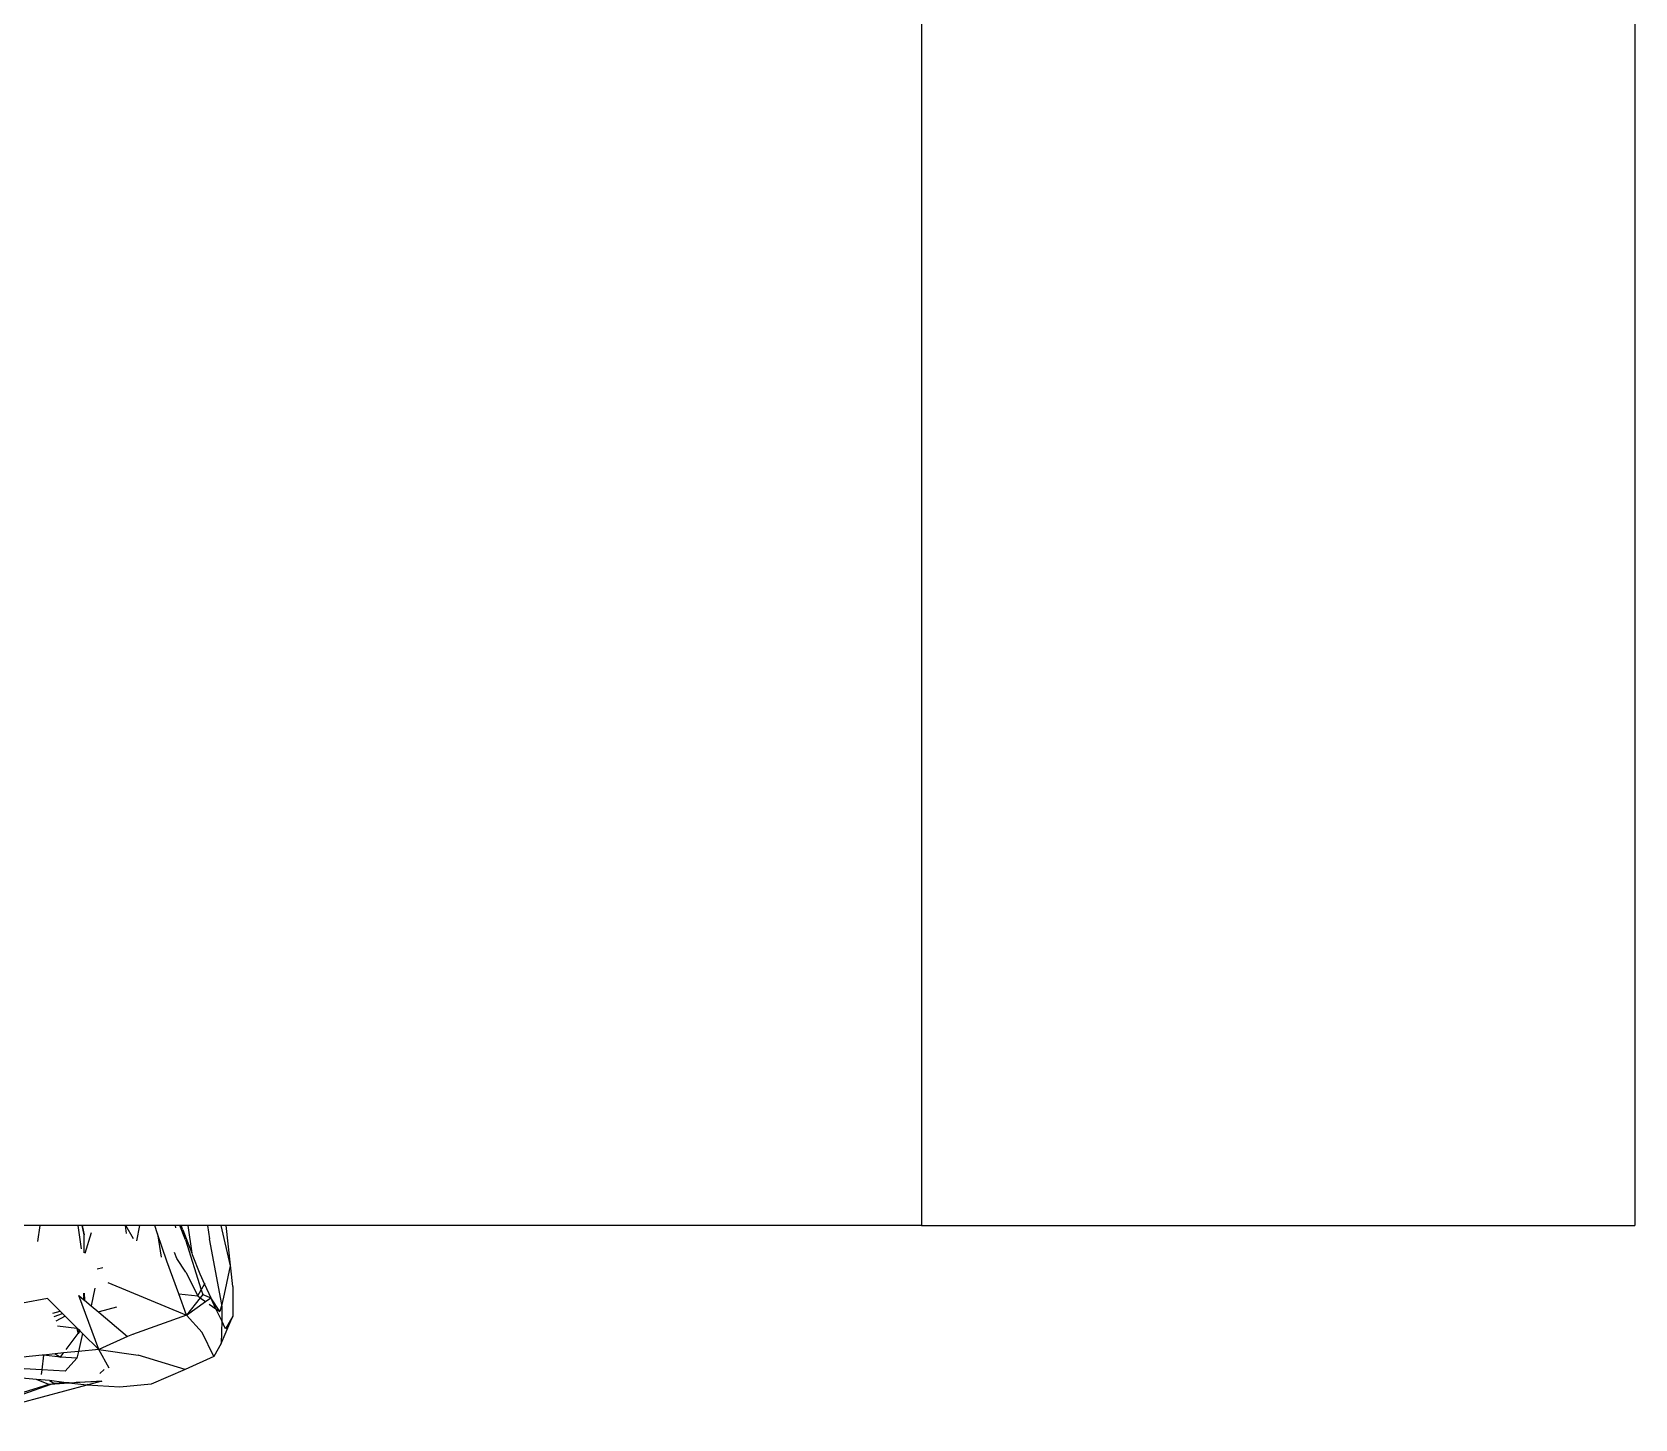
# Model space of a CAD drawing. Header units: millimetres. Extents: x -41292 to 298682, y -22072 to 33155.
# Drawn here: x 36490 to 36714.7, y -9146.5 to -8952.1 of the extents above; entities that cross this region are included whole.
import ezdxf

# ---------------------------------------------------------------- set-up
doc = ezdxf.new("R2010")
doc.units = ezdxf.units.MM

# ---------------------------------------------------------------- blocks, each defined once
blk = doc.blocks.new('rmfnasesx')
for p, q in [((64177.95, 7093.01), (64177.95, 6393.01)), ((64077.95, 6793.01), (64077.95, 6393.01)), ((63954.33, 6393.01), (63946.87, 6393.01)), ((63954.33, 6393.01), (63954.03, 6390.79)), ((63959.68, 6393.01), (63954.33, 6393.01)), ((63959.68, 6393.01), (63960.11, 6389.75)), ((63960.26, 6393.01), (63959.68, 6393.01)), ((63960.26, 6393.01), (63960.56, 6391.73)), ((63960.29, 6393.01), (63960.26, 6393.01)), ((63960.56, 6391.73), (63960.29, 6393.01)), ((63966.28, 6393.01), (63960.29, 6393.01)), ((63966.28, 6393.01), (63966.45, 6391.88)), ((63966.41, 6393.01), (63966.28, 6393.01)), ((63967.48, 6391.17), (63966.41, 6393.01)), ((63968.34, 6393.01), (63966.41, 6393.01)), ((63967.95, 6390.86), (63968.34, 6393.01)), ((63970.46, 6393.01), (63968.34, 6393.01)), ((63970.85, 6391.87), (63970.46, 6393.01)), ((63973.36, 6393.01), (63970.46, 6393.01)), ((63973.41, 6392.7), (63973.36, 6393.01)), ((63973.97, 6393.01), (63973.36, 6393.01)), ((63974.75, 6390.99), (63973.97, 6393.01)), ((63974.16, 6393.01), (63973.97, 6393.01)), ((63974.37, 6392.4), (63974.16, 6393.01)), ((63975.08, 6393.01), (63974.16, 6393.01)), ((63975.08, 6393.01), (63975.64, 6389.15)), ((63977.85, 6393.01), (63975.08, 6393.01)), ((63977.85, 6393.01), (63978.11, 6391.14)), ((63979.73, 6393.01), (63977.85, 6393.01)), ((63979.73, 6393.01), (63981.01, 6387.38)), ((63980.47, 6393.01), (63979.73, 6393.01)), ((63981.41, 6384.46), (63980.47, 6393.01)), ((64077.95, 6393.01), (63980.47, 6393.01)), ((64077.95, 6393.01), (64177.95, 6393.01)), ((63960.56, 6389.18), (63960.56, 6391.73)), ((63961.53, 6391.99), (63960.64, 6389.08)), ((63970.85, 6391.87), (63971.33, 6388.57)), ((63972.14, 6388.02), (63970.85, 6391.87)), ((63974.37, 6392.4), (63975.64, 6389.15)), ((63974.75, 6390.99), (63976.97, 6383.99)), ((63979.83, 6381.94), (63978.11, 6391.14)), ((63973.55, 6388.4), (63973.22, 6389.25)), ((63974.82, 6386.47), (63973.55, 6388.4)), ((63975.64, 6389.15), (63975.67, 6388.97)), ((63975.67, 6388.97), (63976.77, 6386.24)), ((63962.37, 6386.92), (63963.16, 6387.13)), ((63973.82, 6383.45), (63972.14, 6388.02)), ((63974.82, 6386.47), (63976.47, 6383.14)), ((63976.77, 6386.24), (63977.43, 6384.8)), ((63981.01, 6387.38), (63980.19, 6383.38)), ((63962.03, 6384.21), (63961.53, 6381.78)), ((63963.86, 6385.05), (63974.92, 6380.45)), ((63976.47, 6383.14), (63976.97, 6383.99)), ((63976.97, 6383.99), (63977.18, 6383.33)), ((63977.06, 6384.16), (63977.43, 6384.8)), ((63977.43, 6384.8), (63977.51, 6384.93)), ((63977.43, 6384.8), (63978.31, 6382.87)), ((63981.41, 6384.46), (63981.39, 6380.3)), ((63955.4, 6382.78), (63946.04, 6381.03)), ((63955.4, 6382.78), (63957.2, 6381)), ((63962.61, 6375.64), (63959.82, 6383.21)), ((63959.82, 6383.21), (63960.52, 6382.62)), ((63960.48, 6383.51), (63960.52, 6382.62)), ((63960.52, 6382.62), (63960.55, 6383.54)), ((63960.52, 6382.62), (63960.6, 6382.55)), ((63960.55, 6383.54), (63960.6, 6382.55)), ((63960.6, 6382.55), (63961.53, 6381.78)), ((63961.53, 6381.78), (63962.59, 6380.88)), ((63962.69, 6380.96), (63965.13, 6381.61)), ((63973.82, 6383.45), (63976.47, 6383.14)), ((63974.92, 6380.45), (63973.82, 6383.45)), ((63976.83, 6382.88), (63974.92, 6380.45)), ((63974.92, 6380.45), (63977.58, 6382.35)), ((63976.47, 6383.14), (63976.83, 6382.88)), ((63977.18, 6383.33), (63976.83, 6382.88)), ((63976.83, 6382.88), (63977.58, 6382.35)), ((63977.18, 6383.33), (63978.31, 6382.87)), ((63977.58, 6382.35), (63978.31, 6382.87)), ((63978.09, 6382), (63979.03, 6381.33)), ((63979.58, 6380.95), (63978.31, 6382.87)), ((63979.03, 6381.33), (63978.31, 6382.87)), ((63979.83, 6381.94), (63979.58, 6380.95)), ((63980.19, 6383.38), (63979.83, 6381.94)), ((63979.86, 6381.78), (63979.83, 6381.94)), ((63979.86, 6381.78), (63979.83, 6379.64)), ((63956.16, 6380.72), (63957.2, 6381)), ((63956.33, 6380.26), (63957.5, 6380.7)), ((63957.89, 6380.32), (63956.58, 6379.59)), ((63957.2, 6381), (63957.5, 6380.7)), ((63957.5, 6380.7), (63957.89, 6380.32)), ((63957.89, 6380.32), (63959.58, 6378.64)), ((63962.59, 6380.88), (63962.69, 6380.96)), ((63962.59, 6380.88), (63966.65, 6377.48)), ((63974.92, 6380.45), (63967.35, 6377.73)), ((63977.09, 6378.01), (63974.92, 6380.45)), ((63979.03, 6381.33), (63979.58, 6380.95)), ((63979.83, 6379.64), (63979.03, 6381.33)), ((63979.77, 6376.46), (63981.39, 6380.3)), ((63979.83, 6379.64), (63979.77, 6376.46)), ((63980.36, 6378.51), (63979.83, 6379.64)), ((63981.39, 6380.3), (63980.36, 6378.51)), ((63959.54, 6378.6), (63956.83, 6378.89)), ((63958.03, 6375.64), (63959.73, 6377.9)), ((63959.58, 6378.64), (63959.54, 6378.6)), ((63959.54, 6378.6), (63959.73, 6377.9)), ((63959.58, 6378.64), (63959.83, 6378.39)), ((63959.83, 6378.39), (63959.73, 6377.9)), ((63959.95, 6378.27), (63959.73, 6377.9)), ((63960.34, 6377.89), (63959.74, 6375.36)), ((63959.83, 6378.39), (63959.95, 6378.27)), ((63959.95, 6378.27), (63960.34, 6377.89)), ((63960.34, 6377.89), (63962.61, 6375.64)), ((63966.65, 6377.48), (63962.61, 6375.64)), ((63967.35, 6377.73), (63966.65, 6377.48)), ((63967.35, 6377.73), (63967.35, 6377.67)), ((63978.74, 6374.67), (63977.09, 6378.01)), ((63954.66, 6374.85), (63951.97, 6374.57)), ((63954.86, 6374.83), (63954.62, 6372.8)), ((63954.86, 6374.83), (63954.66, 6374.85)), ((63956.51, 6375.04), (63954.86, 6374.83)), ((63954.87, 6374.87), (63954.86, 6374.83)), ((63957.22, 6374.58), (63954.86, 6374.83)), ((63957.66, 6375.16), (63956.51, 6375.04)), ((63956.51, 6375.04), (63957.22, 6374.58)), ((63957.22, 6374.58), (63957.66, 6375.16)), ((63958.18, 6375.21), (63957.66, 6375.16)), ((63959.74, 6375.36), (63958.18, 6375.21)), ((63959.74, 6375.36), (63959.53, 6374.44)), ((63962.61, 6375.64), (63959.74, 6375.36)), ((63964.07, 6373.01), (63962.61, 6375.64)), ((63962.61, 6375.64), (63968.11, 6374.85)), ((63974.7, 6372.83), (63968.11, 6374.85)), ((63978.74, 6374.67), (63974.7, 6372.83)), ((63979.77, 6376.46), (63978.74, 6374.67)), ((63954.62, 6372.8), (63952.13, 6372.95)), ((63954.62, 6372.8), (63954.54, 6372.13)), ((63957.87, 6372.61), (63954.62, 6372.8)), ((63959.53, 6374.44), (63957.22, 6374.58)), ((63959.53, 6374.44), (63957.87, 6372.61)), ((63963.36, 6372.82), (63962.75, 6372.28)), ((63974.7, 6372.83), (63969.95, 6370.8)), ((63955.6, 6370.74), (63939.98, 6365.9)), ((63943.24, 6366.33), (63955.81, 6370.75)), ((63960.92, 6370.65), (63943.28, 6365.93)), ((63953.85, 6371.44), (63950.8, 6371.72)), ((63955.71, 6371.27), (63953.85, 6371.44)), ((63955.6, 6370.74), (63953.85, 6371.44)), ((63955.81, 6370.75), (63955.6, 6370.74)), ((63957.72, 6370.99), (63955.71, 6371.27)), ((63955.71, 6371.27), (63956.31, 6370.93)), ((63955.81, 6370.75), (63956.31, 6370.93)), ((63958.39, 6370.92), (63955.81, 6370.75)), ((63956.31, 6370.93), (63957.72, 6370.99)), ((63957.72, 6370.99), (63958.46, 6371.02)), ((63958.39, 6370.92), (63957.72, 6370.99)), ((63963.03, 6371.22), (63958.39, 6370.92)), ((63960.92, 6370.65), (63958.39, 6370.92)), ((63959.43, 6371.06), (63963.03, 6371.22)), ((63963.03, 6371.22), (63960.92, 6370.65)), ((63961.07, 6370.78), (63960.92, 6370.65)), ((63965.53, 6370.38), (63960.92, 6370.65)), ((63969.95, 6370.8), (63965.53, 6370.38))]:
    blk.add_line(p, q)

msp = doc.modelspace()

# ---------------------------------------------------------------- block references
msp.add_blockref('rmfnasesx', (-27463.27, -15512.43))

doc.saveas('drawing.dxf')
